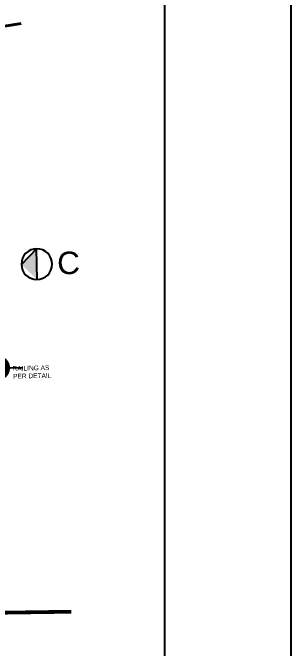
# Model space of a CAD drawing. Header units: metres. Extents: x 494 to 1845, y -666 to 1061.
# Drawn here: x 1414.628 to 1415.306, y 207.623 to 209.171 of the extents above; entities that cross this region are included whole.
import ezdxf

# ---------------------------------------------------------------- set-up
doc = ezdxf.new("R2010")
doc.units = ezdxf.units.M
doc.header["$MEASUREMENT"] = 0
doc.linetypes.add('1', pattern=[0])
for name, color, linetype in [('PLOT - SURVEY', 1, '1'), ('SHEET', 7, 'Continuous'), ('VDA_RAILING NOTE', 4, '1'), ('WALL', 250, 'Continuous')]:
    doc.layers.add(name, color=color, linetype=linetype)
doc.styles.add('RS', font='GOTHIC.TTF')
doc.styles.get("Standard").update_dxf_attribs({"font": 'arial.ttf'})
doc.dimstyles.new('SMALL', dxfattribs={"dimtxt": 0.16, "dimasz": 0.05, "dimexe": 0, "dimexo": 0, "dimgap": 0.05, "dimtad": 0, "dimdec": 1, "dimzin": 0, "dimdsep": 46, "dimtxsty": 'RS', "dimblk": 'ARCHTICK', "dimcen": 2.5, "dimclrd": 256, "dimclre": 256, "dimclrt": 5, "dimadec": 0, "dimazin": 0, "dimtfac": 1, "dimtofl": 0, "dimtmove": 0, "dimatfit": 3, "dimldrblk": 'ARCHTICK', "dimfxl": 0, "dimtolj": 1, "dimtzin": 0, "dimarcsym": 0})

# ---------------------------------------------------------------- blocks, each defined once
blk = doc.blocks.new('RWRERE')
h = blk.add_hatch(color=251)
h.dxf.hatch_style = 1
h.paths.add_polyline_path([(0, 0.383), (-0.383, 0), (0.383, 0)])
for p, q in [((-0.383, 0), (0, 0.383)), ((0.383, 0), (-0.383, 0))]:
    blk.add_line(p, q)
blk.add_circle((0, 0), 0.383)
blk = doc.blocks.new('_ArchTick')
at = {"color": 0, "linetype": 'ByBlock', "const_width": 0.15}
blk.add_lwpolyline([(-0.5, -0.5), (0.5, 0.5)], dxfattribs=at)

msp = doc.modelspace()

# ---------------------------------------------------------------- linework, layer by layer
at = {"layer": 'PLOT - SURVEY', "color": 250, "linetype": 'Continuous', "lineweight": 40}
msp.add_line((1412.0381, 208.7554), (1414.6486, 209.1446, -1.776), dxfattribs=at)
msp.add_lwpolyline([(1407.145, 209.2945), (1407.1175, 208.7907), (1407.0859, 208.5715), (1407.0473, 207.9883), (1407.0439, 207.7121), (1408.4001, 207.7116), (1411.4053, 207.6628), (1414.7289, 207.71)], dxfattribs=at)
at = {"layer": 'SHEET'}
for points in [[(1415.3058, 210.2857), (1397.9603, 210.2857), (1397.9603, 185.7541), (1415.3058, 185.7541)], [(1414.9977, 209.9776), (1398.2684, 209.9776), (1398.2684, 186.0622), (1414.9977, 186.0622)]]:
    msp.add_lwpolyline(points, close=True, dxfattribs=at)
at = {"layer": 'WALL', "lineweight": 50, "ltscale": 0.5, "const_width": 0.00913}
msp.add_lwpolyline([(1414.4797, 209.7674), (1411.9878, 209.3954), (1409.1148, 209.3607), (1407.1446, 209.2946), (1407.1173, 208.7908), (1407.0857, 208.5716), (1407.0472, 207.9883), (1407.0439, 207.7121), (1408.4002, 207.7119), (1411.4056, 207.6637), (1414.7705, 207.7121)], dxfattribs=at)

# ---------------------------------------------------------------- block references
at = {"xscale": -0.0979466215559658, "yscale": 0.09794662155596573, "zscale": 0.09794662155596576, "rotation": 91.20885481011028}
msp.add_blockref('RWRERE', (1414.6864, 208.5588), dxfattribs=at)

# ---------------------------------------------------------------- texts
at = {"insert": (1414.7919, 208.5342), "char_height": 0.0548, "width": 0.346629, "attachment_point": 9, "rotation": 1.2089}
msp.add_mtext('C', dxfattribs=at)
at = {"layer": 'VDA_RAILING NOTE', "insert": (1414.722, 208.2819), "char_height": 0.011416, "width": 0.117755, "attachment_point": 9, "rotation": 1.2089}
msp.add_mtext('\\pt0;RAILING AS  PER DETAIL', dxfattribs=at)

# ---------------------------------------------------------------- leaders
at = {"layer": 'VDA_RAILING NOTE'}
msp.add_leader([(1414.5913, 208.3058, -1.776), (1414.6131, 208.3063, -1.776)], dimstyle='SMALL', override={"dimasz": 0.06, "dimclrd": 4, "dimldrblk": 'Dot', "dimfxl": 0.18}, dxfattribs=at)

doc.saveas('drawing.dxf')
